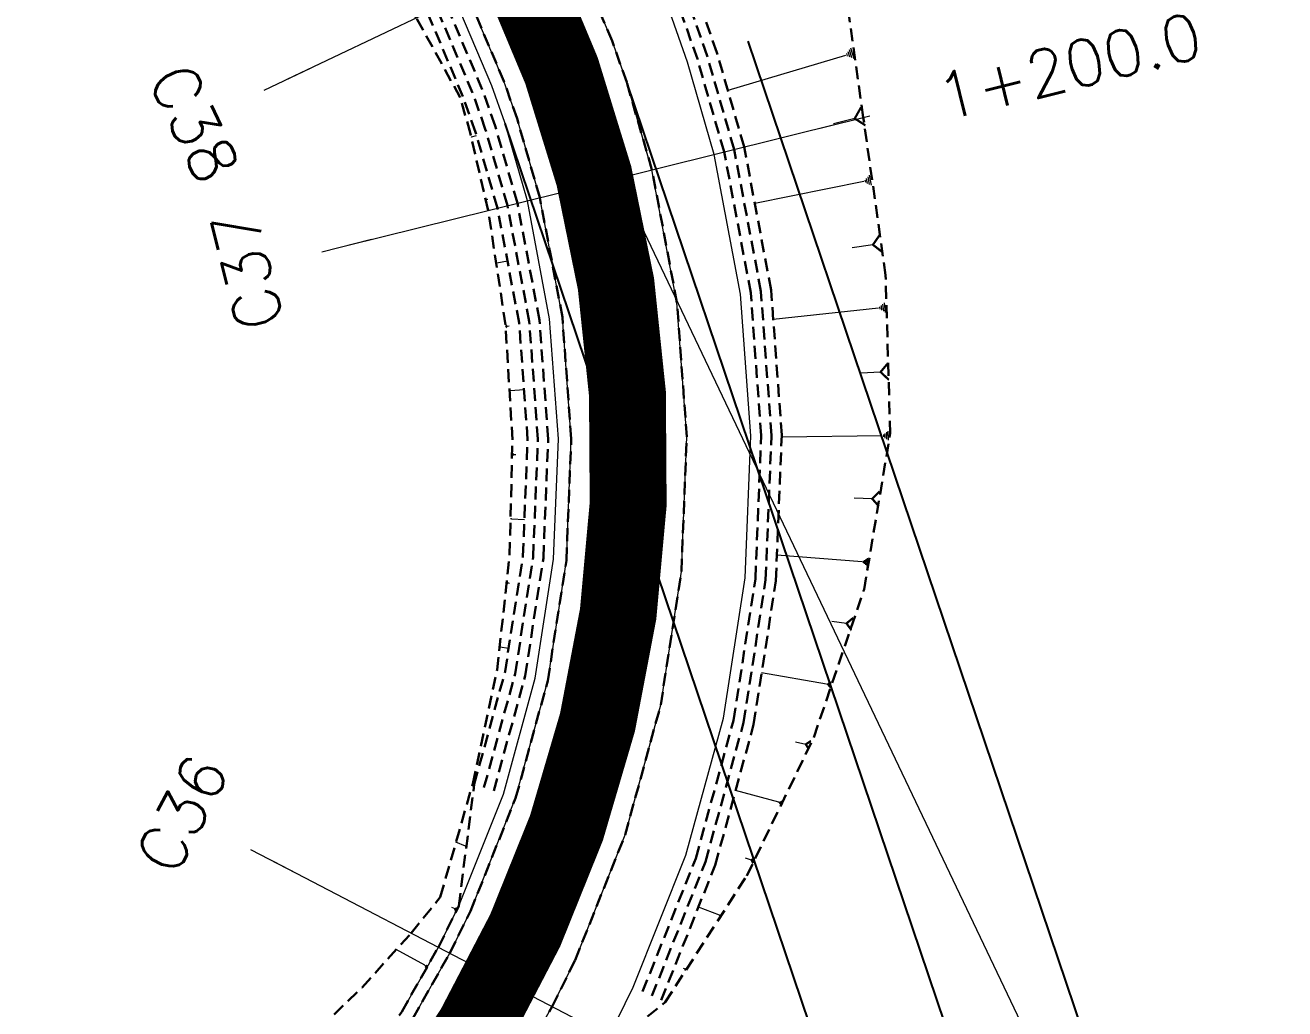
# Model space of a CAD drawing. Header units: metres. Extents: x 544752 to 548977, y 1840603 to 1844608.
# Drawn here: x 548354.75 to 548403.82, y 1841760.19 to 1841798.51 of the extents above; entities that cross this region are included whole.
import ezdxf

# ---------------------------------------------------------------- set-up
doc = ezdxf.new("R2010")
doc.units = ezdxf.units.M
doc.header["$MEASUREMENT"] = 0
for name, pattern in [('ACAD_ISO02W100', [15, 12, -3]), ('Anordnung Grundriss$0$GESTRICHELT', [0.75, 0.5, -0.25]), ('HIDDEN', [0.375, 0.25, -0.125])]:
    doc.linetypes.add(name, pattern=pattern)
doc.layers.add('C-ROAD', color=7, linetype='Continuous')
for name, color, linetype, lineweight in [('C-ROAD-CORR', 5, 'Continuous', 0), ('C-ROAD-SAMP', 150, 'HIDDEN', 0), ('C-ROAD-SAMP-TEXT', 11, 'Continuous', 0), ('C-TOPO-FEAT', 94, 'Continuous', 5)]:
    doc.layers.add(name, color=color, linetype=linetype, lineweight=lineweight)

msp = doc.modelspace()

# ---------------------------------------------------------------- linework, layer by layer
at = {"layer": 'C-ROAD-CORR', "color": 160, "linetype": 'Continuous'}
for p, q in [((548386.869863391, 1841797.261818562, 522.5292459880728), (548386.8077945128, 1841797.470750326, 522.5292459880728)), ((548386.9550245319, 1841797.230275247, 522.6019379557534), (548386.8619212148, 1841797.543672893, 522.6019379557534)), ((548387.0401856729, 1841797.198731932, 522.674629923434), (548386.9160479167, 1841797.61659546, 522.674629923434)), ((548386.699541109, 1841797.324905192, 522.3838620527116), (548382.1218424962, 1841795.964974986, 517.6058152012079)), ((548386.78470225, 1841797.293361877, 522.4565540203922), (548386.7536678109, 1841797.397827759, 522.4565540203922)), ((548387.0657417775, 1841794.870796931, 521.8760443018188), (548386.2327214922, 1841794.663672876, 521.0176420060465)), ((548372.1271817416, 1841794.156661345, 518.0064664295132), (548372.1328314755, 1841794.139404696, 518.0064664295132)), ((548372.1307640665, 1841794.155445886, 518.0034404607895), (548372.135001367, 1841794.142503399, 518.0034404607895)), ((548372.1343463914, 1841794.154230427, 518.0004144920658), (548372.1371712583, 1841794.145602103, 518.0004144920658)), ((548372.1379287163, 1841794.153014968, 517.9973885233421), (548372.1393411498, 1841794.148700806, 517.9973885233421)), ((548372.1415110412, 1841794.15179951, 517.9943625546184), (548372.3304900457, 1841794.213670217, 517.7955367379036)), ((548387.5691317037, 1841792.341200014, 521.7159000017754), (548387.5302208798, 1841792.534949417, 521.7159000017754)), ((548387.643442544, 1841792.305732938, 521.7818659024127), (548387.5850763082, 1841792.596357042, 521.7818659024127)), ((548387.7177533845, 1841792.270265861, 521.8478318030501), (548387.6399317365, 1841792.657764668, 521.8478318030501)), ((548387.420510023, 1841792.412134166, 521.5839682005006), (548383.1734758139, 1841791.559199407, 517.2460022708659)), ((548387.4948208634, 1841792.37666709, 521.649934101138), (548387.4753654514, 1841792.473541792, 521.649934101138)), ((548372.7124040783, 1841791.717137955, 517.8730529082404), (548372.773298901, 1841791.732934641, 517.8101479276776)), ((548387.7749023667, 1841789.952679492, 521.2950778240612), (548386.9687864734, 1841789.828829437, 520.478729077385)), ((548373.0990978426, 1841789.265289062, 517.7385712323188), (548373.1062982886, 1841789.228055383, 517.7385712323188)), ((548373.1062035115, 1841789.261834926, 517.7322468867029), (548373.111603846, 1841789.233909667, 517.7322468867029)), ((548373.1133091804, 1841789.258380791, 517.725922541087), (548373.1169094034, 1841789.239763952, 517.725922541087)), ((548373.1204148493, 1841789.254926655, 517.7195981954711), (548373.1222149607, 1841789.245618236, 517.7195981954711)), ((548373.1275205181, 1841789.25147252, 517.7132738498552), (548373.5354260746, 1841789.330355457, 517.2975638047163)), ((548388.1935407945, 1841787.360594555, 521.1970440323406), (548388.1634912686, 1841787.641145377, 521.1970440323406)), ((548388.2608936762, 1841787.320513756, 521.259805262251), (548388.2208276417, 1841787.69458152, 521.259805262251)), ((548387.9914821496, 1841787.480836948, 521.0087603426094), (548383.892664549, 1841787.041816579, 516.8825534027542)), ((548388.0588350312, 1841787.440756151, 521.0715215725198), (548388.0488185226, 1841787.534273091, 521.0715215725198)), ((548388.1261879129, 1841787.400675352, 521.1342828024302), (548388.1061548956, 1841787.587709234, 521.1342828024302)), ((548373.5040785179, 1841786.778113043, 517.5439688241634), (548373.5991410458, 1841786.790346018, 517.4481151689329)), ((548388.0715888552, 1841784.996733991, 520.7249818903924), (548387.2974702874, 1841784.949605836, 519.9483368551573)), ((548373.623363808, 1841784.302273781, 517.3551077079738), (548373.6264743509, 1841784.254390696, 517.3551077079738)), ((548373.6317331401, 1841784.296806819, 517.3471000521959), (548373.6340660473, 1841784.260894505, 517.3471000521959)), ((548373.6401024722, 1841784.291339857, 517.3390923964179), (548373.6416577436, 1841784.267398315, 517.3390923964179)), ((548373.6484718042, 1841784.285872895, 517.3310847406399), (548373.64924944, 1841784.273902124, 517.3310847406399)), ((548373.6568411363, 1841784.280405933, 517.3230770848619), (548374.1816103747, 1841784.314495574, 516.7965231178334)), ((548388.1353649412, 1841782.513110071, 520.4343586391942), (548384.2192920067, 1841782.455148262, 516.5175988025427)), ((548388.1956200486, 1841782.469296935, 520.4939626660847), (548388.1942969814, 1841782.558687296, 520.4939626660847)), ((548388.2558751558, 1841782.4254838, 520.5535666929752), (548388.2532290218, 1841782.604264521, 520.5535666929752)), ((548388.3161302631, 1841782.381670664, 520.6131707198657), (548388.312161062, 1841782.649841746, 520.6131707198657)), ((548388.3763853705, 1841782.337857528, 520.6727747467562), (548388.3710931023, 1841782.695418971, 520.6727747467562)), ((548373.7593060709, 1841781.781533548, 517.0866944749829), (548373.8636406243, 1841781.781711193, 516.9822680249918)), ((548387.7450353919, 1841780.060390155, 519.9599937657794), (548387.0469162586, 1841780.081931649, 519.2607328283266)), ((548373.6659284274, 1841779.304677005, 516.8299544609467), (548373.663105099, 1841779.258812716, 516.8299544609467)), ((548373.6732195595, 1841779.298473414, 516.8222829065882), (548373.6711020633, 1841779.264075198, 516.8222829065882)), ((548373.6805106917, 1841779.292269824, 516.8146113522296), (548373.6790990274, 1841779.269337679, 516.8146113522296)), ((548373.6878018238, 1841779.286066233, 516.806939797871), (548373.6870959917, 1841779.274600161, 516.806939797871)), ((548373.695092956, 1841779.279862642, 516.7992682435124), (548374.1978487838, 1841779.24891384, 516.2947033106432)), ((548387.3544052043, 1841777.605784401, 519.4852541759753), (548384.0340774896, 1841777.862179349, 516.1528086243977)), ((548387.401991125, 1841777.564000478, 519.5359497938865), (548387.4078418284, 1841777.639767386, 519.5359497938865)), ((548387.4495770456, 1841777.522216554, 519.5866454117977), (548387.4612784525, 1841777.673750371, 519.5866454117977)), ((548387.4971629664, 1841777.480432631, 519.6373410297089), (548387.5147150765, 1841777.707733357, 519.6373410297089)), ((548387.5447488871, 1841777.438648707, 519.68803664762), (548387.5681517007, 1841777.741716342, 519.68803664762)), ((548373.5376038109, 1841776.784874253, 516.4819228373349), (548373.6212520626, 1841776.77440555, 516.397445403414)), ((548386.7450986579, 1841775.204942689, 518.945906969711), (548386.1755362068, 1841775.275433656, 518.3716314342462)), ((548373.2430732998, 1841774.317430036, 516.1462217926305), (548373.2374538474, 1841774.287792642, 516.1462217926305)), ((548373.247310434, 1841774.312788786, 516.1411836882269), (548373.2430958448, 1841774.290560741, 516.1411836882269)), ((548373.2515475682, 1841774.308147537, 516.1361455838232), (548373.2487378421, 1841774.293328839, 516.1361455838232)), ((548373.2557847025, 1841774.303506287, 516.1311074794196), (548373.2543798394, 1841774.296096938, 516.1311074794196)), ((548373.2600218367, 1841774.298865037, 516.126069375016), (548373.5849700914, 1841774.237252629, 515.7946387774302)), ((548385.9721416408, 1841772.843214127, 518.3581826309971), (548383.4381806897, 1841773.276989057, 515.7854737297073)), ((548386.0729360856, 1841772.736686995, 518.4755924253973), (548386.1026301322, 1841772.910149197, 518.4755924253973)), ((548386.1065342339, 1841772.701177951, 518.5147290235307), (548386.146126296, 1841772.932460887, 518.5147290235307)), ((548386.0057397891, 1841772.807705083, 518.3973192291305), (548386.0156378046, 1841772.865525817, 518.3973192291305)), ((548386.0393379374, 1841772.772196039, 518.4364558272639), (548386.0591339684, 1841772.887837507, 518.4364558272639)), ((548385.1607243725, 1841770.494437599, 517.7667620250376), (548384.7522662989, 1841770.584279499, 517.348489842643)), ((548384.1046773439, 1841768.243275829, 517.1532179891834), (548382.4246377442, 1841768.696330889, 515.4125766303305)), ((548384.1250698499, 1841768.217210441, 517.1797026630442), (548384.1354100173, 1841768.255554326, 517.1797026630442)), ((548384.1454623558, 1841768.191145054, 517.2061873369049), (548384.1661426909, 1841768.267832823, 517.2061873369049)), ((548384.1658548618, 1841768.165079667, 517.2326720107657), (548384.1968753644, 1841768.28011132, 517.2326720107657)), ((548384.1862473678, 1841768.139014279, 517.2591566846264), (548384.227608038, 1841768.292389818, 517.2591566846264)), ((548371.9026731516, 1841766.52955877, 514.9985608771891), (548371.5306223782, 1841766.679207849, 514.7256440661002)), ((548371.9073561259, 1841766.521831969, 515.0034800216324), (548371.9114021139, 1841766.531890921, 515.0034800216324)), ((548371.9120391001, 1841766.514105167, 515.0083991660757), (548371.9201310762, 1841766.534223072, 515.0083991660757)), ((548371.9167220744, 1841766.506378366, 515.013318310519), (548371.9288600385, 1841766.536555223, 515.013318310519)), ((548371.9214050487, 1841766.498651564, 515.0182374549623), (548371.9375890008, 1841766.538887374, 515.0182374549623)), ((548383.047817328, 1841765.989276758, 516.5394038825383), (548382.8060354857, 1841766.06703273, 516.2854323448744)), ((548371.5036358221, 1841764.082145439, 514.7405784848331), (548371.377342237, 1841764.141762004, 514.6474415912377)), ((548381.7939058245, 1841763.842831159, 515.9078545885347), (548380.9743484565, 1841764.15025783, 515.033323222533)), ((548381.8028735151, 1841763.828791707, 515.9211698600027), (548381.8098946519, 1841763.847509096, 515.9211698600027)), ((548381.8118412056, 1841763.814752255, 515.9344851314706), (548381.8258834792, 1841763.852187032, 515.9344851314706)), ((548381.8208088961, 1841763.800712803, 515.9478004029386), (548381.8418723065, 1841763.856864969, 515.9478004029386)), ((548381.8297765866, 1841763.786673351, 515.9611156744065), (548381.8578611339, 1841763.861542905, 515.9611156744065)), ((548370.3154071753, 1841761.889114456, 514.4703013537847), (548369.2046654534, 1841762.498021914, 513.6245646396247)), ((548370.3272732154, 1841761.862954211, 514.4856447907516), (548370.343843502, 1841761.893180986, 514.4856447907516)), ((548370.3391392553, 1841761.836793965, 514.5009882277185), (548370.3722798288, 1841761.897247515, 514.5009882277185)), ((548370.3510052954, 1841761.81063372, 514.5163316646854), (548370.4007161554, 1841761.901314045, 514.5163316646854)), ((548370.3628713355, 1841761.784473475, 514.5316751016522), (548370.4291524821, 1841761.905380575, 514.5316751016522)), ((548380.4706928245, 1841761.73179337, 515.2699888084809), (548380.3945461325, 1841761.764643431, 515.1872986218166))]:
    msp.add_line(p, q, dxfattribs=at)
at = {"layer": 'C-ROAD-CORR', "color": 5, "linetype": 'Anordnung Grundriss$0$GESTRICHELT', "lineweight": 30, "extrusion": (-0.6862202963883, -0.1706233725899624, 0.7070992642838633), "const_width": 0.1, "elevation": -690198.5690961259}
msp.add_lwpolyline([(-1655050.150570776, 690922.4101128541), (-1655049.791494547, 690921.9313445495), (-1655049.432418318, 690922.4101128541)], dxfattribs=at)
at = {"layer": 'C-ROAD-CORR', "color": 5, "linetype": 'Anordnung Grundriss$0$GESTRICHELT', "lineweight": 30, "extrusion": (-0.6844228850127437, -0.1775456922759513, -0.707137074141277), "const_width": 0.1, "elevation": -702687.2265686445}
msp.add_lwpolyline([(-1645088.177408972, -702014.9881108783), (-1645088.203725975, -702015.0232002148), (-1645088.230042977, -702014.9881108783)], dxfattribs=at)
at = {"layer": 'C-ROAD-CORR', "color": 5, "linetype": 'Anordnung Grundriss$0$GESTRICHELT', "lineweight": 30, "extrusion": (-0.6992377107998181, -0.1074295016643725, 0.7067711977490131), "const_width": 0.1, "elevation": -580947.5527936084}
msp.add_lwpolyline([(-1737154.211012977, 581133.8528945483), (-1737153.86990713, 581133.3980867515), (-1737153.528801281, 581133.8528945483)], dxfattribs=at)
at = {"layer": 'C-ROAD-CORR', "color": 5, "linetype": 'Anordnung Grundriss$0$GESTRICHELT', "lineweight": 30, "extrusion": (-0.7013504508515418, -0.09025219721368315, -0.7070799714236302), "const_width": 0.1, "elevation": -551193.252819008}
msp.add_lwpolyline([(-1756734.60135193, -550419.5150990827), (-1756734.641445626, -550419.5685573438), (-1756734.681539321, -550419.5150990827)], dxfattribs=at)
at = {"layer": 'C-ROAD-CORR', "color": 5, "linetype": 'Anordnung Grundriss$0$GESTRICHELT', "lineweight": 30, "extrusion": (-0.7062969441377452, -0.0429991906867541, 0.7066085877640939), "const_width": 0.1, "elevation": -466152.1346993004}
msp.add_lwpolyline([(-1805057.595920243, 466232.3018356299), (-1805057.271582869, 466231.8693857969), (-1805056.947245493, 466232.3018356299)], dxfattribs=at)
at = {"layer": 'C-ROAD-CORR', "color": 5, "linetype": 'Anordnung Grundriss$0$GESTRICHELT', "lineweight": 30, "extrusion": (-0.7074164424412188, -0.001204479430382962, -0.7067959579631957), "const_width": 0.1, "elevation": -390512.4769931007}
msp.add_lwpolyline([(-1840845.38347106, -389438.3796589053), (-1840845.427108609, -389438.4378423037), (-1840845.470746158, -389438.3796589055)], dxfattribs=at)
at = {"layer": 'C-ROAD-CORR', "color": 5, "linetype": 'Anordnung Grundriss$0$GESTRICHELT', "lineweight": 30, "extrusion": (-0.7071796287118767, 0.02182106913037281, 0.7066971159393108), "const_width": 0.1, "elevation": -347251.5776755579}
msp.add_lwpolyline([(-1857817.440355633, 347584.862079533), (-1857817.148247392, 347584.4726018785), (-1857816.856139151, 347584.862079533)], dxfattribs=at)
at = {"layer": 'C-ROAD-CORR', "color": 5, "linetype": 'Anordnung Grundriss$0$GESTRICHELT', "lineweight": 30, "extrusion": (-0.7023672599437185, 0.08790230528912515, -0.7063663475024915), "const_width": 0.1, "elevation": -223628.019263378}
msp.add_lwpolyline([(-1895618.753581905, -222430.7180196338), (-1895618.78883191, -222430.7650196403), (-1895618.824081915, -222430.7180196338)], dxfattribs=at)
at = {"layer": 'C-ROAD-CORR', "color": 5, "linetype": 'Anordnung Grundriss$0$GESTRICHELT', "lineweight": 30, "extrusion": (-0.7019773149334003, 0.08687907661194744, 0.7068803826433078), "const_width": 0.1, "elevation": -224576.4930559321}
msp.add_lwpolyline([(-1895186.162134451, 225166.7396943917), (-1895185.922088569, 225166.4196332159), (-1895185.682042686, 225166.7396943919)], dxfattribs=at)
at = {"layer": 'C-ROAD-CORR', "color": 5, "linetype": 'Anordnung Grundriss$0$GESTRICHELT', "lineweight": 30, "extrusion": (-0.6906401251590442, 0.1519089120406264, 0.7070642827656711), "const_width": 0.1, "elevation": -98589.34961526985}
msp.add_lwpolyline([(-1916575.984207625, 99309.92191497688), (-1916575.809261904, 99309.68865401561), (-1916575.634316183, 99309.92191497682)], dxfattribs=at)
at = {"layer": 'C-ROAD-CORR', "color": 5, "linetype": 'Anordnung Grundriss$0$GESTRICHELT', "lineweight": 30, "extrusion": (-0.6731455035917562, 0.21648061868892, 0.7071147521628038), "const_width": 0.1, "elevation": 29930.3105872248}
msp.add_lwpolyline([(-1921217.871535332, -29200.33846352071), (-1921217.765291529, -29200.48012192519), (-1921217.659047726, -29200.3384635207)], dxfattribs=at)
at = {"layer": 'C-ROAD-CORR', "color": 5, "linetype": 'Anordnung Grundriss$0$GESTRICHELT', "lineweight": 30, "extrusion": (-0.5017398041121288, 0.2368449950571801, 0.8319625095434813), "const_width": 0.1, "elevation": 161501.0389807577}
msp.add_lwpolyline([(-1899612.340380458, -241240.6974255403), (-1899612.277586252, -241240.7811511489), (-1899612.214792045, -241240.6974255406)], dxfattribs=at)
at = {"layer": 'C-ROAD-CORR', "color": 5, "linetype": 'Anordnung Grundriss$0$GESTRICHELT', "lineweight": 30, "extrusion": (-0.6483234960167088, 0.2796899775103079, 0.7081314574236596), "const_width": 0.1, "elevation": 159959.2323259146}
msp.add_lwpolyline([(-1908328.761059871, -159694.0332106372), (-1908328.726348746, -159694.0794921371), (-1908328.691637621, -159694.0332106371)], dxfattribs=at)
at = {"layer": 'C-ROAD-CORR', "color": 11, "linetype": 'Anordnung Grundriss$0$GESTRICHELT', "lineweight": 30}
msp.add_polyline3d([(548377.8193317966, 1841758.958879197, 514.3084675745271), (548379.6832428967, 1841760.451878112, 514.8975100972235), (548382.8623226827, 1841765.378449968, 516.472996463572), (548385.468494991, 1841770.76202658, 518.0187143790887), (548387.430296235, 1841776.532059944, 519.5263060817017), (548388.4474763128, 1841782.601919384, 520.7493852243997), (548388.2663213621, 1841788.770091592, 521.4691043987738), (548387.3998910411, 1841794.912359573, 522.205954572135), (548386.8090361727, 1841799.134055493, 523.1143384671811), (548386.3866123334, 1841801.153611768, 523.5302674917975), (548384.9316321826, 1841805.920511349, 524.389103461899), (548384.5195743659, 1841806.934195972, 524.545804614227), (548382.6531291154, 1841811.583508796, 525.2714268398109), (548380.7987510338, 1841816.238573934, 525.9883686255471), (548378.968545523, 1841820.905161926, 526.7100404105694), (548377.133702074, 1841825.569539053, 527.4045257341388), (548374.8764853937, 1841830.032574544, 527.6090548491036)], dxfattribs=at)
at = {"layer": 'C-ROAD-CORR', "color": 1, "linetype": 'Anordnung Grundriss$0$GESTRICHELT', "lineweight": 30}
for points in [[(548379.6832428967, 1841760.451878112, 514.8975100972235), (548382.8623226827, 1841765.378449968, 516.472996463572), (548385.468494991, 1841770.76202658, 518.0187143790887), (548387.430296235, 1841776.532059944, 519.5263060817017), (548388.4474763128, 1841782.601919384, 520.7493852243997), (548388.2663213621, 1841788.770091592, 521.4691043987738), (548387.3998910411, 1841794.912359573, 522.205954572135), (548386.8090361727, 1841799.134055493, 523.1143384671811), (548386.3866123334, 1841801.153611768, 523.5302674917975), (548384.9316321826, 1841805.920511349, 524.389103461899), (548384.5195743659, 1841806.934195972, 524.545804614227), (548382.6531291154, 1841811.583508796, 525.2714268398109), (548380.7987510338, 1841816.238573934, 525.9883686255471), (548378.968545523, 1841820.905161926, 526.7100404105694), (548377.133702074, 1841825.569539053, 527.4045257341388), (548374.8764853937, 1841830.032574544, 527.6090548491036)], [(548373.1367461567, 1841773.393870742, 516.018060475096), (548373.6223534246, 1841777.875058356, 516.674218086067), (548373.7324065581, 1841782.361304803, 517.1951892433065), (548373.4625787837, 1841786.839839053, 517.5876021552066), (548372.7853638254, 1841791.289966187, 517.878575757895), (548372.099312865, 1841794.267836527, 518.0150250736984), (548371.6990724411, 1841795.687575492, 518.0669633289192)]]:
    msp.add_polyline3d(points, dxfattribs=at)
at = {"layer": 'C-ROAD-SAMP', "color": 1, "linetype": 'Continuous', "lineweight": 13}
for points in [[(548364.9579939336, 1841796.399252147), (548373.9848435736, 1841800.702272665), (548383.0116932137, 1841805.005293183)], [(548367.2767475216, 1841789.924586728), (548376.9830345422, 1841792.330411383), (548386.6893215628, 1841794.736236039)], [(548364.4164814784, 1841765.943086914), (548373.2846580251, 1841761.321891751), (548382.1528345719, 1841756.700696588)]]:
    msp.add_lwpolyline(points, dxfattribs=at)
at = {"layer": 'C-ROAD-SAMP-TEXT', "color": 4, "linetype": 'Continuous', "lineweight": 5}
msp.add_line((548385.7186928607, 1841794.495653573), (548387.6599502648, 1841794.976818504), dxfattribs=at)
at = {"layer": 'C-ROAD-SAMP-TEXT', "color": 1, "linetype": 'Continuous', "lineweight": -3}
for p, q in [((548377.9536632443, 1841792.570993849), (548376.0124058401, 1841792.089828918)), ((548374.1714756798, 1841760.859772235), (548372.3978403705, 1841761.784011267))]:
    msp.add_line(p, q, dxfattribs=at)
at = {"layer": 'C-ROAD-SAMP-TEXT', "color": 4, "linetype": 'Continuous', "lineweight": 9}
msp.add_line((548366.3061188195, 1841789.684004262), (548368.2473762237, 1841790.165169193), dxfattribs=at)

# ---------------------------------------------------------------- texts
at = {"layer": 'C-ROAD-SAMP-TEXT', "color": 1, "linetype": 'Continuous', "lineweight": -3, "insert": (548395.4249798814, 1841796.901478229), "char_height": 1.8, "width": 10.908, "attachment_point": 5, "rotation": 13.920920489452353, "bg_fill": 3, "box_fill_scale": 1.416666666666667, "bg_fill_color": 256, "bg_fill_true_color": 13158600, "bg_fill_transparency": 0}
msp.add_mtext('{\\Fsimplex.shx|c0;1+200.0}', dxfattribs=at)
at = {"layer": 'C-ROAD-SAMP-TEXT', "color": 1, "linetype": 'Continuous', "lineweight": 13, "char_height": 1.8, "attachment_point": 5, "bg_fill": 3, "box_fill_scale": 1.416666666666667, "bg_fill_color": 256, "bg_fill_true_color": 13158600, "bg_fill_transparency": 0}
for s, insert, width, rotation in [('{\\Fsimplex.shx|c0;C37}', (548363.3942327134, 1841788.962256866), 4.761428571428572, 103.92092048945236), ('{\\Fsimplex.shx|c0;C36}', (548360.8692108596, 1841767.791564979), 4.674857142857143, 62.47603919353756), ('{\\Fsimplex.shx|c0;C35}', (548353.1115634196, 1841758.300682093), 4.761428571428572, 39.00028207757308)]:
    msp.add_mtext(s, dxfattribs=dict(at, insert=insert, width=width, rotation=rotation))

# ---------------------------------------------------------------- next in the draw order: linework, layer by layer
at = {"elevation": 524.8132502118177}
for points in [[(548397.8868907362, 1841696.847543225), (548400.6127092557, 1841705.202326359, 0.1617202393071807), (548400.3957637756, 1841746.1773613), (548382.9190282909, 1841797.881277434)], [(548393.1334818536, 1841698.398382996), (548395.8593003731, 1841706.753166131, 0.1617202393067891), (548395.659043007, 1841744.576275307), (548378.1823075222, 1841796.28019144)], [(548388.3800729711, 1841699.949222767), (548391.1058914906, 1841708.304005902, 0.1617202393074706), (548390.9223222382, 1841742.975189313), (548373.4455867534, 1841794.679105446)]]:
    msp.add_lwpolyline(points, format="xyb", dxfattribs=at)
at = {"layer": 'C-ROAD', "color": 3, "linetype": 'Continuous', "lineweight": 13}
msp.add_line((548399.1927909469, 1841747.821197677), (548373.9848435736, 1841800.702272665), dxfattribs=at)
at = {"layer": 'C-ROAD-CORR', "color": 1, "linetype": 'Anordnung Grundriss$0$GESTRICHELT', "lineweight": 30}
msp.add_polyline3d([(548379.5256128679, 1841760.525487608, 514.7235400308424), (548381.6303554571, 1841765.791602641, 515.1735972269835), (548383.126185031, 1841771.261922813, 515.6236544231247), (548383.993917654, 1841776.866291555, 516.0737116192659), (548384.2224247005, 1841782.532833131, 516.523768815407), (548383.8087755796, 1841788.188874442, 516.9738260115482), (548382.7582753195, 1841793.761877053, 517.4238832076894), (548381.6950790397, 1841797.442274168, 517.7278106791127), (548381.0843965311, 1841799.180367499, 517.8727781760609), (548379.3558191095, 1841803.262569873, 518.2121831681396), (548378.8857798716, 1841804.248615258, 518.3046521424964), (548376.7342696128, 1841808.762040078, 518.7144775844189), (548374.5827593539, 1841813.275464898, 519.1022545018286), (548372.431249095, 1841817.788889718, 519.4679828947254), (548370.2797388362, 1841822.302314538, 519.8116627631093), (548368.1282285773, 1841826.815739358, 520.1332941069804), (548365.9767183184, 1841831.329164178, 520.4328769263386)], dxfattribs=at)
at = {"layer": 'C-ROAD-CORR', "color": 92, "linetype": 'Anordnung Grundriss$0$GESTRICHELT', "lineweight": 30}
for points in [[(548378.8007524039, 1841760.863980308, 514.3235400308424), (548380.8718712647, 1841766.045967988, 514.7735972269835), (548382.3438046303, 1841771.428898586, 515.2236544231247), (548383.1976750329, 1841776.943736298, 515.6737116192659), (548383.4225316286, 1841782.519753619, 516.1237688154071), (548383.0154906439, 1841788.085438419, 516.5738260115482), (548381.9817723578, 1841793.569411081, 517.0238832076894), (548380.9355608737, 1841797.191013037, 517.3278106791128), (548380.3346341533, 1841798.901339943, 517.472778176061), (548378.6336711383, 1841802.918328231, 517.8121831681397), (548378.1636319004, 1841803.904373617, 517.9046521424964), (548376.0121216417, 1841808.417798437, 518.3144775844189), (548373.8606113828, 1841812.931223257, 518.7022545018286), (548371.7091011239, 1841817.444648077, 519.0679828947254), (548369.5575908651, 1841821.958072897, 519.4116627631093), (548367.4060806062, 1841826.471497717, 519.7332941069805), (548365.2545703473, 1841830.984922537, 520.0328769263386)], [(548379.1631826359, 1841760.694733958, 514.3235400308424), (548381.2511133609, 1841765.918785315, 514.7735972269835), (548382.7349948307, 1841771.3454107, 515.2236544231247), (548383.5957963434, 1841776.905013927, 515.6737116192659), (548383.8224781646, 1841782.526293375, 516.1237688154071), (548383.4121331117, 1841788.137156431, 516.5738260115482), (548382.3700238386, 1841793.665644067, 517.0238832076894), (548381.3153199567, 1841797.316643603, 517.3278106791128), (548380.7095153423, 1841799.040853721, 517.472778176061), (548378.9947451239, 1841803.090449052, 517.8121831681397), (548378.524705886, 1841804.076494437, 517.9046521424964), (548376.3731956272, 1841808.589919257, 518.3144775844189), (548374.2216853683, 1841813.103344077, 518.7022545018286), (548372.0701751094, 1841817.616768897, 519.0679828947254), (548369.9186648506, 1841822.130193717, 519.4116627631093), (548367.7671545917, 1841826.643618537, 519.7332941069805), (548365.6156443328, 1841831.157043357, 520.0328769263386)], [(548355.5076529497, 1841748.202359328, 512.2603049534906), (548358.7907371584, 1841751.287557187, 511.5194722696316), (548361.1394385156, 1841755.186097516, 511.0968881520311), (548364.6280966488, 1841757.889861368, 512.1073896803915), (548367.8756399768, 1841761.028902933, 513.1434391424791), (548369.788706726, 1841763.143627385, 513.8359956111261), (548370.9183654399, 1841764.544868665, 514.2705529397707), (548372.1846905889, 1841768.959301913, 515.2118135481883)], [(548355.7438082576, 1841747.831787054, 512.5532540501365), (548360.1914608617, 1841749.557824881, 513.0033112462777), (548363.6602484625, 1841752.708242442, 513.4533684424189), (548366.75058873, 1841756.230658553, 513.9034256385601), (548369.4228482124, 1841760.07989841, 514.3534828347013), (548370.8459094744, 1841762.59272042, 514.6307495591641), (548371.6427553215, 1841764.206595716, 514.8035400308424), (548372.2441135761, 1841768.939373813, 515.2535972269835)]]:
    msp.add_polyline3d(points, dxfattribs=at)
at = {"layer": 'C-ROAD-CORR', "color": 11, "linetype": 'Anordnung Grundriss$0$GESTRICHELT', "lineweight": 30}
msp.add_polyline3d([(548355.7438082576, 1841747.831787054, 512.5532540501365), (548360.1914608617, 1841749.557824881, 513.0033112462777), (548363.6602484625, 1841752.708242442, 513.4533684424189), (548366.75058873, 1841756.230658553, 513.9034256385601), (548369.4228482124, 1841760.07989841, 514.3534828347013), (548370.8459094744, 1841762.59272042, 514.6307495591641), (548371.6427553215, 1841764.206595716, 514.8035400308424), (548372.2441135761, 1841768.939373813, 515.2535972269835)], dxfattribs=at)
at = {"layer": 'C-ROAD-SAMP-TEXT', "color": 4, "linetype": 'Continuous', "lineweight": 9}
msp.add_line((548363.5296638237, 1841766.40520643), (548365.303299133, 1841765.480967398), dxfattribs=at)
at = {"layer": 'C-TOPO-FEAT', "color": 94, "linetype": 'Continuous', "lineweight": 0, "ltscale": 2}
msp.add_polyline3d([(548377.4970418845, 1841759.126824048, 514.550749559164), (548378.4383221719, 1841761.033226658, 514.7235400308424), (548380.4926291684, 1841766.173150662, 515.1735972269835), (548381.95261443, 1841771.512386472, 515.6236544231247), (548382.7995537223, 1841776.982458669, 516.0737116192659), (548383.0225850928, 1841782.513213863, 516.523768815407), (548382.6188481761, 1841788.033720407, 516.9738260115482), (548381.593520877, 1841793.473178095, 517.4238832076894), (548380.5558017908, 1841797.065382472, 517.7278106791127), (548379.9597529644, 1841798.761826165, 517.8727781760609), (548378.2725971526, 1841802.74620741, 518.2121831681396), (548377.8025579148, 1841803.732252796, 518.3046521424964), (548375.651047656, 1841808.245677616, 518.7144775844189), (548373.4995373971, 1841812.759102436, 519.1022545018286), (548371.3480271382, 1841817.272527256, 519.4679828947254), (548369.1965168794, 1841821.785952076, 519.8116627631093), (548367.0450066205, 1841826.299376896, 520.1332941069804), (548364.8934963616, 1841830.812801716, 520.4328769263386)], dxfattribs=at)

# ---------------------------------------------------------------- next in the draw order: texts
at = {"layer": 'C-ROAD-SAMP-TEXT', "color": 1, "linetype": 'Continuous', "lineweight": 13, "insert": (548361.3472540776, 1841794.67804394), "char_height": 1.8, "width": 4.761428571428572, "attachment_point": 5, "rotation": 295.4867306317211, "bg_fill": 3, "box_fill_scale": 1.416666666666667, "bg_fill_color": 256, "bg_fill_true_color": 13158600, "bg_fill_transparency": 0}
msp.add_mtext('{\\Fsimplex.shx|c0;C38}', dxfattribs=at)

# ---------------------------------------------------------------- next in the draw order: linework, layer by layer
at = {"layer": 'C-ROAD', "color": 1, "linetype": 'ACAD_ISO02W100', "lineweight": -3, "ltscale": 0.1, "const_width": 3, "flags": 128}
msp.add_lwpolyline([(548341.4083877621, 1841738.187327676, 0.4986981068242329), (548373.9848435738, 1841800.702272665)], format="xyb", dxfattribs=at)
at = {"layer": 'C-ROAD-CORR', "color": 5, "linetype": 'Anordnung Grundriss$0$GESTRICHELT', "lineweight": 30}
for points in [[(548373.684975951, 1841757.465655281, 514.3734828347012), (548375.2799977479, 1841760.282122839, 514.6507495591641), (548376.1731332217, 1841762.091016344, 514.8235400308424), (548378.1223660673, 1841766.968042372, 515.2735972269835), (548379.507675678, 1841772.034185762, 515.7236544231247), (548380.3112955309, 1841777.22447349, 516.1737116192659), (548380.5229192433, 1841782.472340387, 516.6237688154071), (548380.1398327522, 1841787.710482835, 517.0738260115482), (548379.1669491219, 1841792.871721931, 517.5238832076894), (548378.1823075222, 1841796.28019144, 517.8278106791128), (548377.6167455338, 1841797.889865054, 517.972778176061), (548376.0158847426, 1841801.670452281, 518.3121831681397), (548375.5458455047, 1841802.656497666, 518.4046521424964), (548373.394335246, 1841807.169922486, 518.8144775844189), (548371.242824987, 1841811.683347306, 519.2022545018286), (548369.0913147281, 1841816.196772126, 519.5679828947254), (548366.9398044694, 1841820.710196946, 519.9116627631093), (548364.7882942104, 1841825.223621766, 520.2332941069805), (548362.6367839515, 1841829.737046586, 520.5328769263386)], [(548369.8490609862, 1841759.818474097, 514.3734828347012), (548371.2893183017, 1841762.361660662, 514.6507495591641), (548372.0957931115, 1841763.995037779, 514.8235400308424), (548373.855892485, 1841768.39884745, 515.2735972269835), (548375.1067859242, 1841772.973424483, 515.7236544231247), (548375.8324307866, 1841777.660100166, 516.1737116192659), (548376.0235207143, 1841782.39876813, 516.6237688154071), (548375.6776049893, 1841787.128655205, 517.0738260115482), (548374.7991199625, 1841791.789100836, 517.5238832076894), (548373.9100178388, 1841794.866847582, 517.8278106791128), (548373.3993321586, 1841796.320335053, 517.972778176061), (548371.9538024047, 1841799.734093048, 518.3121831681397), (548371.4837631668, 1841800.720138434, 518.4046521424964), (548369.332252908, 1841805.233563254, 518.8144775844189), (548367.1807426491, 1841809.746988074, 519.2022545018286), (548365.0292323902, 1841814.260412893, 519.5679828947254), (548362.8777221314, 1841818.773837714, 519.9116627631093), (548360.7262118725, 1841823.287262534, 520.2332941069805), (548358.5747016136, 1841827.800687354, 520.5328769263386)]]:
    msp.add_polyline3d(points, dxfattribs=at)
at = {"layer": 'C-ROAD-CORR', "color": 160, "linetype": 'Anordnung Grundriss$0$GESTRICHELT', "lineweight": 30}
for points in [[(548373.684975951, 1841757.465655281, 514.2234828347013), (548375.2799977479, 1841760.282122839, 514.5007495591641), (548376.1731332217, 1841762.091016344, 514.6735400308424), (548378.1223660673, 1841766.968042372, 515.1235972269835), (548379.507675678, 1841772.034185762, 515.5736544231247), (548380.3112955309, 1841777.22447349, 516.0237116192659), (548380.5229192433, 1841782.472340387, 516.4737688154071), (548380.1398327522, 1841787.710482835, 516.9238260115483), (548379.1669491219, 1841792.871721931, 517.3738832076895), (548378.1823075222, 1841796.28019144, 517.6778106791128), (548377.6167455338, 1841797.889865054, 517.822778176061), (548376.0158847426, 1841801.670452281, 518.1621831681397), (548375.5458455047, 1841802.656497666, 518.2546521424964), (548373.394335246, 1841807.169922486, 518.6644775844189), (548371.242824987, 1841811.683347306, 519.0522545018287), (548369.0913147281, 1841816.196772126, 519.4179828947255), (548366.9398044694, 1841820.710196946, 519.7616627631094), (548364.7882942104, 1841825.223621766, 520.0832941069805), (548362.6367839515, 1841829.737046586, 520.3828769263387)], [(548369.8490609862, 1841759.818474097, 514.2234828347013), (548371.2893183017, 1841762.361660662, 514.5007495591641), (548372.0957931115, 1841763.995037779, 514.6735400308424), (548373.855892485, 1841768.39884745, 515.1235972269835), (548375.1067859242, 1841772.973424483, 515.5736544231247), (548375.8324307866, 1841777.660100166, 516.0237116192659), (548376.0235207143, 1841782.39876813, 516.4737688154071), (548375.6776049893, 1841787.128655205, 516.9238260115483), (548374.7991199625, 1841791.789100836, 517.3738832076895), (548373.9100178388, 1841794.866847582, 517.6778106791128), (548373.3993321586, 1841796.320335053, 517.822778176061), (548371.9538024047, 1841799.734093048, 518.1621831681397), (548371.4837631668, 1841800.720138434, 518.2546521424964), (548369.332252908, 1841805.233563254, 518.6644775844189), (548367.1807426491, 1841809.746988074, 519.0522545018287), (548365.0292323902, 1841814.260412893, 519.4179828947255), (548362.8777221314, 1841818.773837714, 519.7616627631094), (548360.7262118725, 1841823.287262534, 520.0832941069805), (548358.5747016136, 1841827.800687354, 520.3828769263387)]]:
    msp.add_polyline3d(points, dxfattribs=at)
at = {"layer": 'C-ROAD-CORR', "color": 150, "linetype": 'Anordnung Grundriss$0$GESTRICHELT', "lineweight": 30}
msp.add_polyline3d([(548371.7670184686, 1841758.642064689, 514.4409828347012), (548373.2846580248, 1841761.32189175, 514.7182495591641), (548374.1344631666, 1841763.043027061, 514.8910400308424), (548375.9891292761, 1841767.683444911, 515.3410972269835), (548377.3072308011, 1841772.503805123, 515.7911544231247), (548378.0718631587, 1841777.442286828, 516.2412116192659), (548378.2732199788, 1841782.435554258, 516.691268815407), (548377.9087188707, 1841787.41956902, 517.1413260115482), (548376.9830345422, 1841792.330411383, 517.5913832076894), (548376.0461626805, 1841795.573519511, 517.8953106791128), (548375.5080388462, 1841797.105100054, 518.040278176061), (548373.9848435736, 1841800.702272665, 518.3796831681396), (548373.5148043358, 1841801.68831805, 518.4721521424964), (548371.363294077, 1841806.20174287, 518.8819775844189), (548369.2117838181, 1841810.71516769, 519.2697545018286), (548367.0602735592, 1841815.22859251, 519.6354828947254), (548364.9087633004, 1841819.74201733, 519.9791627631093), (548362.7572530415, 1841824.25544215, 520.3007941069804), (548360.6057427826, 1841828.76886697, 520.6003769263386)], dxfattribs=at)
msp.add_polyline3d([(548371.7670184686, 1841758.642064689, 514.4409828347012), (548373.2846580248, 1841761.32189175, 514.7182495591641), (548374.1344631666, 1841763.043027061, 514.8910400308424), (548375.9891292761, 1841767.683444911, 515.3410972269835), (548377.3072308011, 1841772.503805123, 515.7911544231247), (548378.0718631587, 1841777.442286828, 516.2412116192659), (548378.2732199788, 1841782.435554258, 516.691268815407), (548377.9087188707, 1841787.41956902, 517.1413260115482), (548376.9830345422, 1841792.330411383, 517.5913832076894), (548376.0461626805, 1841795.573519511, 517.8953106791128), (548375.5080388462, 1841797.105100054, 518.040278176061), (548373.9848435736, 1841800.702272665, 518.3796831681396), (548373.5148043358, 1841801.68831805, 518.4721521424964), (548371.363294077, 1841806.20174287, 518.8819775844189), (548369.2117838181, 1841810.71516769, 519.2697545018286), (548367.0602735592, 1841815.22859251, 519.6354828947254), (548364.9087633004, 1841819.74201733, 519.9791627631093), (548362.7572530415, 1841824.25544215, 520.3007941069804), (548360.6057427826, 1841828.76886697, 520.6003769263386)], dxfattribs=at)
at = {"layer": 'C-ROAD-CORR', "color": 11, "linetype": 'Anordnung Grundriss$0$GESTRICHELT', "lineweight": 30}
msp.add_polyline3d([(548364.6280966488, 1841757.889861368, 512.1073896803915), (548367.8756399768, 1841761.028902933, 513.1434391424791), (548369.788706726, 1841763.143627385, 513.8359956111261), (548370.9183654399, 1841764.544868665, 514.2705529397707), (548372.1846905889, 1841768.959301913, 515.2118135481883), (548373.1367461567, 1841773.393870742, 516.018060475096), (548373.6223534246, 1841777.875058356, 516.674218086067), (548373.7324065581, 1841782.361304803, 517.1951892433065), (548373.4625787837, 1841786.839839053, 517.5876021552066), (548372.7853638254, 1841791.289966187, 517.878575757895), (548372.099312865, 1841794.267836527, 518.0150250736984), (548371.6990724411, 1841795.687575492, 518.0669633289192), (548369.9870025642, 1841798.796536713, 517.9729611295563), (548369.276983593, 1841799.668185852, 517.8881960795246), (548366.2641558865, 1841803.771028154, 517.661906315492), (548364.1459723109, 1841808.300339514, 518.0742962372201), (548362.1554461695, 1841812.890504059, 518.5589174324601), (548359.7405396424, 1841817.278370174, 518.7080692880486), (548357.1075316722, 1841821.562269233, 518.6740965318842), (548357.7994513257, 1841827.431132301, 520.2736588758083)], dxfattribs=at)
at = {"layer": 'C-ROAD-CORR', "color": 1, "linetype": 'Anordnung Grundriss$0$GESTRICHELT', "lineweight": 30}
msp.add_polyline3d([(548372.2441135761, 1841768.939373813, 515.2535972269835), (548373.4442275729, 1841773.328248, 515.7036544231247), (548374.1404152164, 1841777.824670244, 516.1537116192659), (548374.3237479366, 1841782.370974166, 516.6037688154071), (548373.991874501, 1841786.908853655, 517.0538260115483), (548373.149051169, 1841791.380110645, 517.5038832076895), (548372.2960417361, 1841794.33291768, 517.8078106791128), (548371.8060871058, 1841795.727401498, 517.952778176061), (548370.4192379658, 1841799.00257956, 518.2921831681397), (548369.949198728, 1841799.988624946, 518.3846521424964), (548367.7976884692, 1841804.502049766, 518.7944775844189), (548365.6461782103, 1841809.015474586, 519.1822545018287), (548363.4946679514, 1841813.528899405, 519.5479828947255), (548361.3431576926, 1841818.042324225, 519.8916627631094), (548359.1916474337, 1841822.555749045, 520.2132941069805)], dxfattribs=at)
at = {"layer": 'C-ROAD-CORR', "color": 92, "linetype": 'Anordnung Grundriss$0$GESTRICHELT', "lineweight": 30}
for points in [[(548372.6233556723, 1841768.81219114, 514.8535972269835), (548373.8354177731, 1841773.244760114, 515.3036544231247), (548374.5385365271, 1841777.785947873, 515.7537116192659), (548374.7236944726, 1841782.377513922, 516.2037688154071), (548374.3885169688, 1841786.960571667, 516.6538260115483), (548373.5373026498, 1841791.476343631, 517.1038832076895), (548372.6758008191, 1841794.458548245, 517.4078106791128), (548372.1809682946, 1841795.866915275, 517.552778176061), (548370.7803119514, 1841799.174700381, 517.8921831681397), (548370.3102727135, 1841800.160745766, 517.9846521424964), (548368.1587624548, 1841804.674170586, 518.394477584419), (548366.0072521959, 1841809.187595406, 518.7822545018287), (548363.855741937, 1841813.701020226, 519.1479828947255), (548361.7042316782, 1841818.214445046, 519.4916627631094), (548359.5527214193, 1841822.727869866, 519.8132941069805)], [(548373.0025977686, 1841768.685008466, 514.8535972269835), (548374.2266079735, 1841773.161272228, 515.3036544231247), (548374.9366578377, 1841777.747225502, 515.7537116192659), (548375.1236410085, 1841782.384053678, 516.2037688154071), (548374.7851594366, 1841787.012289678, 516.6538260115483), (548373.9255541307, 1841791.572576617, 517.1038832076895), (548373.0555599021, 1841794.58417881, 517.4078106791128), (548372.5558494836, 1841796.006429053, 517.552778176061), (548371.141385937, 1841799.346821201, 517.8921831681397), (548370.6713466991, 1841800.332866587, 517.9846521424964), (548368.5198364403, 1841804.846291407, 518.394477584419), (548366.3683261814, 1841809.359716227, 518.7822545018287), (548364.2168159225, 1841813.873141047, 519.1479828947255), (548362.0653056637, 1841818.386565867, 519.4916627631094), (548359.9137954048, 1841822.899990687, 519.8132941069805)]]:
    msp.add_polyline3d(points, dxfattribs=at)
at = {"layer": 'C-ROAD-SAMP-TEXT', "color": 4, "linetype": 'Continuous', "lineweight": 9}
msp.add_line((548364.0553089696, 1841795.968950095), (548365.8606788976, 1841796.829554199), dxfattribs=at)
at = {"layer": 'C-TOPO-FEAT', "color": 94, "linetype": 'Continuous', "lineweight": 0, "ltscale": 2}
for points in [[(548373.684975951, 1841757.465655281, 513.9234828347012), (548375.2799977479, 1841760.282122839, 514.200749559164), (548376.1731332217, 1841762.091016344, 514.3735400308424), (548378.1223660673, 1841766.968042372, 514.8235972269835), (548379.507675678, 1841772.034185762, 515.2736544231246), (548380.3112955309, 1841777.22447349, 515.7237116192658), (548380.5229192433, 1841782.472340387, 516.173768815407), (548380.1398327522, 1841787.710482835, 516.6238260115482), (548379.1669491219, 1841792.871721931, 517.0738832076894), (548378.1823075222, 1841796.28019144, 517.3778106791127), (548377.6167455338, 1841797.889865054, 517.5227781760609), (548376.0158847426, 1841801.670452281, 517.8621831681396), (548375.5458455047, 1841802.656497666, 517.9546521424963), (548373.394335246, 1841807.169922486, 518.3644775844189), (548371.242824987, 1841811.683347306, 518.7522545018286), (548369.0913147281, 1841816.196772126, 519.1179828947254), (548366.9398044694, 1841820.710196946, 519.4616627631093), (548364.7882942104, 1841825.223621766, 519.7832941069804), (548362.6367839515, 1841829.737046586, 520.0828769263386)], [(548371.7670184686, 1841758.642064689, 514.2909828347013), (548373.2846580248, 1841761.32189175, 514.5682495591641), (548374.1344631666, 1841763.043027061, 514.7410400308424), (548375.9891292761, 1841767.683444911, 515.1910972269835), (548377.3072308011, 1841772.503805123, 515.6411544231247), (548378.0718631587, 1841777.442286828, 516.0912116192659), (548378.2732199788, 1841782.435554258, 516.5412688154071), (548377.9087188707, 1841787.41956902, 516.9913260115483), (548376.9830345422, 1841792.330411383, 517.4413832076895), (548376.0461626805, 1841795.573519511, 517.7453106791128), (548375.5080388462, 1841797.105100054, 517.890278176061), (548373.9848435736, 1841800.702272665, 518.2296831681397), (548373.5148043358, 1841801.68831805, 518.3221521424964), (548371.363294077, 1841806.20174287, 518.7319775844189), (548369.2117838181, 1841810.71516769, 519.1197545018287), (548367.0602735592, 1841815.22859251, 519.4854828947255), (548364.9087633004, 1841819.74201733, 519.8291627631094), (548362.7572530415, 1841824.25544215, 520.1507941069805), (548360.6057427826, 1841828.76886697, 520.4503769263387)], [(548371.7670184686, 1841758.642064689, 514.2909828347013), (548373.2846580248, 1841761.32189175, 514.5682495591641), (548374.1344631666, 1841763.043027061, 514.7410400308424), (548375.9891292761, 1841767.683444911, 515.1910972269835), (548377.3072308011, 1841772.503805123, 515.6411544231247), (548378.0718631587, 1841777.442286828, 516.0912116192659), (548378.2732199788, 1841782.435554258, 516.5412688154071), (548377.9087188707, 1841787.41956902, 516.9913260115483), (548376.9830345422, 1841792.330411383, 517.4413832076895), (548376.0461626805, 1841795.573519511, 517.7453106791128), (548375.5080388462, 1841797.105100054, 517.890278176061), (548373.9848435736, 1841800.702272665, 518.2296831681397), (548373.5148043358, 1841801.68831805, 518.3221521424964), (548371.363294077, 1841806.20174287, 518.7319775844189), (548369.2117838181, 1841810.71516769, 519.1197545018287), (548367.0602735592, 1841815.22859251, 519.4854828947255), (548364.9087633004, 1841819.74201733, 519.8291627631094), (548362.7572530415, 1841824.25544215, 520.1507941069805), (548360.6057427826, 1841828.76886697, 520.4503769263387)], [(548371.7670184686, 1841758.642064689, 513.9909828347012), (548373.2846580248, 1841761.32189175, 514.268249559164), (548374.1344631666, 1841763.043027061, 514.4410400308424), (548375.9891292761, 1841767.683444911, 514.8910972269834), (548377.3072308011, 1841772.503805123, 515.3411544231246), (548378.0718631587, 1841777.442286828, 515.7912116192658), (548378.2732199788, 1841782.435554258, 516.241268815407), (548377.9087188707, 1841787.41956902, 516.6913260115482), (548376.9830345422, 1841792.330411383, 517.1413832076894), (548376.0461626805, 1841795.573519511, 517.4453106791127), (548375.5080388462, 1841797.105100054, 517.5902781760609), (548373.9848435736, 1841800.702272665, 517.9296831681396), (548373.5148043358, 1841801.68831805, 518.0221521424963), (548371.363294077, 1841806.20174287, 518.4319775844189), (548369.2117838181, 1841810.71516769, 518.8197545018286), (548367.0602735592, 1841815.22859251, 519.1854828947254), (548364.9087633004, 1841819.74201733, 519.5291627631093), (548362.7572530415, 1841824.25544215, 519.8507941069804), (548360.6057427826, 1841828.76886697, 520.1503769263386)], [(548371.7670184686, 1841758.642064689, 513.9909828347012), (548373.2846580248, 1841761.32189175, 514.268249559164), (548374.1344631666, 1841763.043027061, 514.4410400308424), (548375.9891292761, 1841767.683444911, 514.8910972269834), (548377.3072308011, 1841772.503805123, 515.3411544231246), (548378.0718631587, 1841777.442286828, 515.7912116192658), (548378.2732199788, 1841782.435554258, 516.241268815407), (548377.9087188707, 1841787.41956902, 516.6913260115482), (548376.9830345422, 1841792.330411383, 517.1413832076894), (548376.0461626805, 1841795.573519511, 517.4453106791127), (548375.5080388462, 1841797.105100054, 517.5902781760609), (548373.9848435736, 1841800.702272665, 517.9296831681396), (548373.5148043358, 1841801.68831805, 518.0221521424963), (548371.363294077, 1841806.20174287, 518.4319775844189), (548369.2117838181, 1841810.71516769, 518.8197545018286), (548367.0602735592, 1841815.22859251, 519.1854828947254), (548364.9087633004, 1841819.74201733, 519.5291627631093), (548362.7572530415, 1841824.25544215, 519.8507941069804), (548360.6057427826, 1841828.76886697, 520.1503769263386)], [(548369.4228482124, 1841760.07989841, 514.3534828347013), (548370.8459094744, 1841762.59272042, 514.6307495591641), (548371.6427553215, 1841764.206595716, 514.8035400308424), (548373.3818398648, 1841768.557825792, 515.2535972269835), (548374.6177981738, 1841773.077784341, 515.7036544231247), (548375.3347791482, 1841777.708503131, 516.1537116192659), (548375.5235875443, 1841782.390593435, 516.6037688154071), (548375.1818019045, 1841787.06400769, 517.0538260115483), (548374.3138056115, 1841791.668809603, 517.5038832076895), (548373.435318985, 1841794.709809376, 517.8078106791128), (548372.9307306724, 1841796.145942831, 517.952778176061), (548371.5024599227, 1841799.518942022, 518.2921831681397), (548371.0324206848, 1841800.504987408, 518.3846521424964), (548368.880910426, 1841805.018412228, 518.7944775844189), (548366.7294001671, 1841809.531837048, 519.1822545018287), (548364.5778899082, 1841814.045261868, 519.5479828947255), (548362.4263796494, 1841818.558686688, 519.8916627631094), (548360.2748693905, 1841823.072111508, 520.2132941069805), (548358.1233591316, 1841827.585536328, 520.5128769263387)], [(548369.8490609862, 1841759.818474097, 513.9234828347012), (548371.2893183017, 1841762.361660662, 514.200749559164), (548372.0957931115, 1841763.995037779, 514.3735400308424), (548373.855892485, 1841768.39884745, 514.8235972269835), (548375.1067859242, 1841772.973424483, 515.2736544231246), (548375.8324307866, 1841777.660100166, 515.7237116192658), (548376.0235207143, 1841782.39876813, 516.173768815407), (548375.6776049893, 1841787.128655205, 516.6238260115482), (548374.7991199625, 1841791.789100836, 517.0738832076894), (548373.9100178388, 1841794.866847582, 517.3778106791127), (548373.3993321586, 1841796.320335053, 517.5227781760609), (548371.9538024047, 1841799.734093048, 517.8621831681396), (548371.4837631668, 1841800.720138434, 517.9546521424963), (548369.332252908, 1841805.233563254, 518.3644775844189), (548367.1807426491, 1841809.746988074, 518.7522545018286), (548365.0292323902, 1841814.260412893, 519.1179828947254), (548362.8777221314, 1841818.773837714, 519.4616627631093), (548360.7262118725, 1841823.287262534, 519.7832941069804), (548358.5747016136, 1841827.800687354, 520.0828769263386)]]:
    msp.add_polyline3d(points, dxfattribs=at)

doc.saveas('drawing.dxf')
